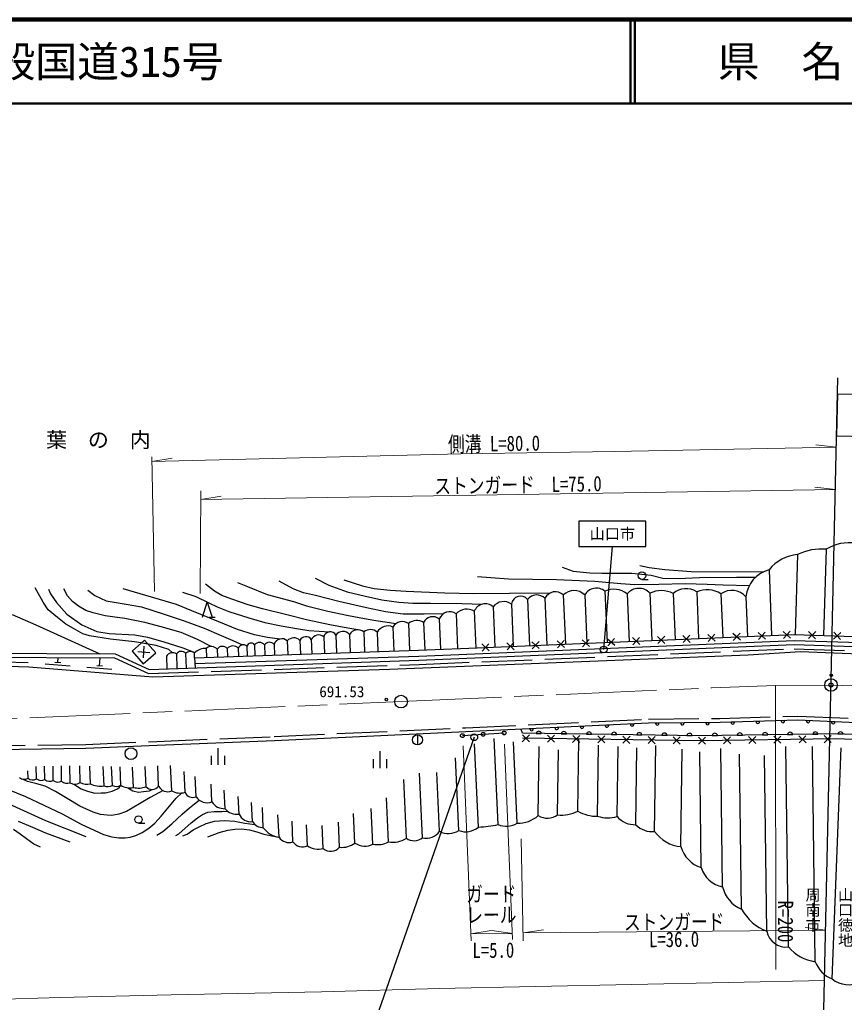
# Model space of a CAD drawing. Units: millimetres at full size, sheet at 1:1000; details may follow other scales. Extents: x 40000 to 680000, y 20000 to 380000.
# Drawn here: x 224878 to 323248, y 262861 to 380000 of the extents above; entities that cross this region are included whole.
import ezdxf
from ezdxf.enums import TextEntityAlignment as Align

# ---------------------------------------------------------------- set-up
doc = ezdxf.new("R2010")
doc.units = ezdxf.units.MM
doc.header["$LTSCALE"] = 1000
doc.header["$PDMODE"] = 32
doc.header["$PDSIZE"] = 500
doc.linetypes.add('CHAIN', pattern=[18.5, 12, -1.5, 3.5, -1.5])
doc.linetypes.add('DASHED', pattern=[7.5, 6, -1.5])
for name, color, linetype, lineweight in [('M-BGD', 7, 'Continuous', 25), ('M-BMK', 2, 'CHAIN', 13), ('M-BMK-OTRS', 5, 'Continuous', 25), ('M-BMK-SRVR', 3, 'Continuous', 25), ('M-STR-HTXT', 7, 'Continuous', 13), ('M-STR-STRC', 7, 'Continuous', 25), ('M-TTL', 2, 'Continuous', 140), ('M-TTL-LINE', 7, 'Continuous', 50)]:
    doc.layers.add(name, color=color, linetype=linetype, lineweight=lineweight)
for name, color, linetype in [('M-BMK-HTXT', 7, 'Continuous'), ('M-OTRS', 6, 'Continuous'), ('M-TTL-TXT', 7, 'Continuous')]:
    doc.layers.add(name, color=color, linetype=linetype)
doc.styles.add('@ＭＳ ゴシック', font='')
doc.styles.add('ＭＳ ゴシック', font='')
doc.styles.get('@ＭＳ ゴシック').set_extended_font_data('@MS Gothic')
doc.styles.get('ＭＳ ゴシック').set_extended_font_data('MS Gothic')

msp = doc.modelspace()

# ---------------------------------------------------------------- linework, layer by layer
at = {"layer": 'M-BGD'}
for p, q in [((321078, 316872), (320759, 306597)), ((317674, 316241), (317377, 306709)), ((314264, 314422), (314565, 306600)), ((299099, 313277), (299849, 313277)), ((294686, 311864), (294940, 305781)), ((300060, 311624), (300294, 306004)), ((302832, 311599), (303061, 306120)), ((305634, 311801), (305866, 306237)), ((285466, 310889), (285696, 305395)), ((287536, 311027), (287768, 305481)), ((289724, 311418), (289968, 305573)), ((292279, 311420), (292519, 305680)), ((297332, 311546), (297568, 305891)), ((308533, 311572), (308751, 306358)), ((311515, 311215), (311712, 306481)), ((279112, 309486), (279286, 305114)), ((281346, 310015), (281546, 305221)), ((283554, 310337), (283764, 305314)), ((247465, 308790), (248217, 308790)), ((273059, 308129), (273189, 304871)), ((274922, 308565), (275066, 304946)), ((276927, 309187), (277092, 305026)), ((265944, 307024), (266026, 304623)), ((267534, 306978), (267612, 304677)), ((269397, 307599), (269494, 304741)), ((271263, 308036), (271373, 304805)), ((313839, 306148), (312959, 306958)), ((313001, 306118), (313806, 306993)), ((316836, 306273), (315956, 307083)), ((315999, 306243), (316804, 307118)), ((318965, 306240), (319834, 307052)), ((319803, 306207), (318986, 307080)), ((321964, 306140), (322832, 306953)), ((322801, 306108), (321984, 306981)), ((256800, 305954), (256856, 304312)), ((258303, 306011), (258359, 304363)), ((259660, 306103), (259718, 304409)), ((261155, 306448), (261223, 304460)), ((262607, 306633), (262679, 304509)), ((264219, 306702), (264292, 304564)), ((283027, 304866), (283832, 305741)), ((286862, 305022), (285982, 305831)), ((286025, 304991), (286830, 305867)), ((289860, 305147), (288979, 305956)), ((289022, 305117), (289827, 305992)), ((292857, 305272), (291977, 306082)), ((292020, 305242), (292825, 306117)), ((295855, 305397), (294974, 306207)), ((295017, 305367), (295822, 306242)), ((298852, 305522), (297972, 306332)), ((298014, 305492), (298819, 306367)), ((301849, 305647), (300969, 306457)), ((301012, 305617), (301817, 306493)), ((304847, 305773), (303966, 306582)), ((304009, 305742), (304814, 306618)), ((307844, 305898), (306964, 306708)), ((307006, 305868), (307812, 306743)), ((310841, 306023), (309961, 306833)), ((310004, 305993), (310809, 306868)), ((238991, 304663), (240403, 304582)), ((239657, 303917), (239738, 305329)), ((247132, 305045), (247169, 303982)), ((248440, 304947), (248471, 304027)), ((249619, 305033), (249652, 304067)), ((250958, 305063), (250990, 304112)), ((251978, 305307), (252018, 304147)), ((252901, 305494), (252946, 304179)), ((254080, 305479), (254123, 304219)), ((255232, 305523), (255275, 304258)), ((280869, 304770), (279989, 305580)), ((280031, 304740), (280837, 305615)), ((283865, 304896), (282985, 305706)), ((222907, 303453), (225906, 303376)), ((229087, 303421), (229785, 303363)), ((229436, 303392), (229482, 303945)), ((234419, 302984), (234496, 303920)), ((242388, 304113), (242438, 302621)), ((243586, 304389), (243645, 302662)), ((244681, 304438), (244740, 302699)), ((245754, 303934), (245734, 304534)), ((245754, 303934), (245795, 302735)), ((227917, 303215), (230907, 302970)), ((232900, 302807), (235890, 302562)), ((234071, 303012), (234768, 302955)), ((316127, 296439), (315726, 296427)), ((319125, 296423), (318724, 296441)), ((284858, 294935), (284717, 295401)), ((286146, 295469), (285745, 295450)), ((289143, 295611), (288742, 295592)), ((292140, 295753), (291739, 295734)), ((295136, 295894), (294735, 295875)), ((298133, 296036), (297732, 296017)), ((301131, 296133), (300729, 296128)), ((304131, 296164), (303729, 296159)), ((307131, 296194), (306729, 296190)), ((310130, 296259), (309728, 296247)), ((313129, 296349), (312727, 296337)), ((322122, 296291), (321721, 296309)), ((272319, 294757), (272319, 293557)), ((277682, 294654), (282672, 294974)), ((281957, 284044), (281471, 294304)), ((285688, 294743), (284836, 293913)), ((284850, 294759), (285684, 293902)), ((286478, 294913), (287104, 294904)), ((288683, 294699), (287830, 293870)), ((287845, 294716), (288679, 293858)), ((289477, 294872), (290103, 294863)), ((291683, 294658), (290830, 293829)), ((290845, 294674), (291679, 293817)), ((291457, 285646), (291575, 294243)), ((292477, 294830), (293103, 294822)), ((294682, 294617), (293830, 293788)), ((293844, 294633), (294678, 293776)), ((295477, 294789), (296102, 294781)), ((297682, 294576), (296830, 293746)), ((296844, 294592), (297678, 293735)), ((298476, 294748), (299102, 294740)), ((300682, 294534), (299829, 293705)), ((299844, 294551), (300678, 293694)), ((301476, 294707), (302102, 294698)), ((303681, 294493), (302829, 293664)), ((302843, 294510), (303678, 293652)), ((304476, 294666), (305102, 294657)), ((305832, 294465), (306689, 293631)), ((306670, 294471), (305840, 293620)), ((307475, 294665), (308101, 294673)), ((308832, 294504), (309688, 293670)), ((309670, 294511), (308840, 293659)), ((310475, 294704), (311101, 294713)), ((311831, 294544), (312688, 293709)), ((312670, 294550), (311840, 293698)), ((313475, 294744), (314101, 294752)), ((314831, 294583), (315688, 293748)), ((315669, 294589), (314839, 293737)), ((316475, 294783), (317100, 294791)), ((317831, 294622), (318688, 293787)), ((318669, 294628), (317839, 293776)), ((319474, 294822), (320100, 294830)), ((320831, 294661), (321687, 293827)), ((321669, 294667), (320839, 293815)), ((322474, 294849), (323099, 294825)), ((248544, 291182), (248544, 293175)), ((279593, 283749), (279123, 293677)), ((284228, 284216), (283769, 293906)), ((286742, 285129), (286855, 293372)), ((289046, 285204), (289152, 292974)), ((293821, 285040), (293937, 293512)), ((296142, 285001), (296256, 293355)), ((298386, 284040), (298512, 293202)), ((300613, 283241), (300754, 293493)), ((303762, 281428), (303921, 293034)), ((308727, 276612), (308512, 293122)), ((316572, 269467), (316260, 293346)), ((319778, 267707), (319443, 293346)), ((321797, 265657), (322865, 293213)), ((247744, 291182), (247744, 292227)), ((249344, 291182), (249344, 292227)), ((267077, 290795), (267077, 291840)), ((267877, 290795), (267877, 292787)), ((268677, 290795), (268677, 291840)), ((277262, 283350), (276870, 291989)), ((306176, 278940), (305996, 292733)), ((310978, 273981), (310737, 292441)), ((314011, 271338), (313738, 292295)), ((226881, 289491), (226862, 290976)), ((227882, 289408), (227861, 290997)), ((228883, 289325), (228861, 291018)), ((229884, 289242), (229861, 291039)), ((230887, 289034), (230861, 291060)), ((232087, 289049), (232061, 291036)), ((233319, 288915), (233231, 291013)), ((234943, 288666), (234846, 290982)), ((235942, 288708), (235847, 290962)), ((236941, 288750), (236849, 290943)), ((238453, 288488), (238352, 290914)), ((239952, 288550), (239850, 290976)), ((241451, 288613), (241349, 291039)), ((243017, 288075), (242890, 291104)), ((225879, 289575), (225868, 290440)), ((244615, 287909), (244513, 290359)), ((245914, 287376), (245814, 289763)), ((271004, 282418), (270685, 289439)), ((272934, 282485), (272585, 290182)), ((274965, 283250), (274646, 290275)), ((247811, 286745), (247722, 288887)), ((249382, 285943), (249289, 288168)), ((251047, 285312), (250959, 287402)), ((268873, 281986), (268634, 287254)), ((252645, 284413), (252550, 286672)), ((253943, 283682), (253843, 286079)), ((267004, 281719), (266811, 285983)), ((255814, 282551), (255693, 285231)), ((264874, 281852), (264714, 285366)), ((239058, 284208), (239808, 284208)), ((257479, 281985), (257366, 284463)), ((259210, 281520), (259096, 284024)), ((261074, 281187), (260949, 283944)), ((263043, 281353), (262906, 284356))]:
    msp.add_line(p, q, dxfattribs=at)
for points in [[(289573, 314722), (290903, 314261), (292874, 314043), (294319, 314019), (297896, 314035), (300187, 313771), (301605, 313441), (303479, 313403), (305967, 313513), (310390, 313562), (312684, 313551)], [(313513, 314133), (304977, 314189), (301848, 314428), (299982, 314641), (298862, 314914)], [(250874, 312907), (252054, 312417), (254388, 311471), (257529, 310642), (259106, 310108), (261637, 309494), (264121, 308976), (266004, 308612), (267374, 308392), (269801, 308022)], [(275396, 309171), (273139, 309143), (270638, 309143), (268527, 309418), (266269, 309895), (262959, 310639), (260162, 311342), (258740, 311676), (257515, 312164), (255823, 313051)], [(260126, 313418), (261756, 312576), (263925, 311800), (266142, 311272), (268098, 310830), (270114, 310549), (271783, 310441), (273894, 310459), (277636, 310416), (280091, 310333)], [(263565, 313234), (265756, 312522), (267165, 312208), (269059, 312002), (270983, 311875), (275585, 311677), (279042, 311587), (283302, 311643), (288163, 311663)], [(279478, 313625), (283185, 313344), (288906, 313273), (293502, 313084), (296603, 312771), (298240, 312659), (301115, 312699), (304266, 312791), (306882, 312696), (308799, 312612), (311923, 312557)], [(243109, 304541), (242685, 304938), (241144, 305414), (238592, 305845), (235699, 306150), (233229, 306538), (232430, 306806), (231297, 307414), (230372, 307926), (229392, 308720), (228274, 309635), (227667, 310545), (226730, 312264)], [(228314, 312116), (228561, 311558), (229276, 310539), (230510, 309140), (232286, 307864), (234094, 307070), (235539, 306809), (238606, 306657), (240137, 306383), (241952, 305874), (244347, 305120), (245561, 304631)], [(247738, 305274), (246101, 306122), (244134, 306937), (241759, 307626), (239803, 308122), (237409, 308615), (235938, 308834), (235088, 308924), (233649, 309293), (232770, 309588), (231893, 310100), (231183, 310645), (230576, 311331), (230140, 312172)], [(233026, 311985), (233860, 311353), (235195, 310735), (237588, 310306), (239403, 309991), (242128, 309118), (244510, 308352), (246870, 307453), (248922, 306576), (250325, 305990), (251477, 305478)], [(255898, 306168), (254460, 306360), (252878, 306686), (250850, 307313), (248657, 308204), (245436, 309537), (243586, 310270), (237231, 312162)], [(244312, 311756), (245890, 311240), (247461, 310475), (248436, 309994), (249827, 309444), (252207, 308678), (254118, 308155), (256087, 307747), (258123, 307394), (259379, 307185), (261821, 307016)], [(265220, 307278), (264029, 307467), (261858, 307875), (259269, 308432), (256759, 309036), (253852, 309775), (252144, 310242), (250173, 310912), (248982, 311372), (248123, 311881), (247050, 312690)], [(246678, 308790), (247260, 310572), (247842, 308790)], [(223976, 309085), (226813, 307845), (234425, 304420)], [(245778, 303235), (272481, 304142), (317266, 306013), (331577, 305539), (350062, 303664), (367616, 301339)], [(280429, 305175), (317263, 306713), (331624, 306238), (350143, 304359), (367707, 302033)], [(178738, 300099), (190918, 301278), (200651, 301881), (212483, 302498), (221051, 303001), (225961, 302874), (240778, 301660), (268980, 302596), (311776, 304292), (318027, 304673), (329008, 304263), (341827, 303126), (367444, 300059)], [(203626, 304577), (236292, 304410), (240334, 302549)], [(240334, 302549), (272500, 303643), (317268, 305512), (331544, 305040), (350003, 303167), (367550, 300843)], [(245754, 303934), (272454, 304842), (280430, 305159)], [(203626, 304077), (236181, 303911), (240233, 302046)], [(366733, 292495), (343916, 295223), (329952, 295945), (317698, 296486), (308418, 296208), (299902, 296120), (278086, 295087), (255258, 294052), (241274, 293466), (232768, 293110), (219544, 292941), (212978, 292608), (192238, 291763), (172121, 290852), (153699, 289874), (140466, 289090), (129480, 288635), (120010, 288407), (114127, 288595), (105496, 288848), (99483, 289230), (70996, 291637)], [(366190, 290490), (364099, 290649), (361610, 291783), (342876, 293458), (322228, 294258), (305957, 294045), (284849, 294335)], [(366235, 291088), (364251, 291239), (361765, 292371), (342915, 294056), (322236, 294858), (305958, 294645), (284858, 294935)], [(241996, 288094), (240457, 287278), (238304, 285991), (237637, 285610), (236705, 285285), (235873, 285130), (235299, 285158), (234515, 285244), (233662, 285516), (232045, 286257), (230549, 287157), (229140, 288007), (227939, 288624), (226939, 288925), (225834, 289196), (225208, 289481)], [(223423, 288254), (225566, 287402), (229967, 285339), (232234, 284115), (234883, 282878), (235883, 282601), (236726, 282480), (237449, 282481), (238060, 282543), (238741, 282750), (239488, 283113), (240296, 283622), (240992, 284211), (241766, 285046), (242541, 286025), (243558, 287201), (244217, 287821)], [(231360, 288883), (232204, 288305), (232978, 288034), (233834, 287798), (234620, 287819), (235129, 287819), (235926, 288036), (236545, 288308), (236786, 288510), (236946, 288747)], [(237802, 288438), (238369, 288068), (239072, 287928), (239663, 287976), (240384, 288080), (240673, 288247)], [(221945, 287257), (224914, 285928), (227955, 284554), (232760, 282620)], [(241237, 282792), (241950, 283215), (243026, 284148), (244271, 285295), (245121, 286035), (245749, 286542), (246304, 286968)], [(243528, 282743), (243881, 282939), (245327, 284252), (246089, 284859), (246678, 285246), (247336, 285511), (248095, 285603), (249051, 285625), (249699, 285633)], [(224720, 284475), (226418, 283730), (227950, 283065), (230865, 282011)], [(244349, 282729), (244841, 282913), (245594, 283412), (246305, 283780), (247114, 284164), (248127, 284471), (249313, 284540), (250561, 284448), (251750, 284235), (252941, 284066)], [(247329, 282602), (248672, 283125), (249709, 283381), (250543, 283510), (251352, 283539), (252282, 283407), (253176, 283186), (254024, 282927), (254743, 282733), (255814, 282551)], [(227353, 281358), (226575, 281734), (225682, 282367), (224923, 282912), (224152, 283451)]]:
    msp.add_lwpolyline(points, dxfattribs=at)
msp.add_lwpolyline([(238285, 304704), (239616, 303211), (241109, 304542), (239778, 306035)], close=True, dxfattribs=at)
at = {"layer": 'M-BGD', "linetype": 'DASHED'}
for points in [[(240233, 302046), (272519, 303143), (317270, 305012), (331510, 304540), (349945, 302671), (367484, 300348)], [(71034, 292135), (99520, 289729), (105519, 289347), (114142, 289095), (120012, 288907), (129464, 289135), (140441, 289589), (153671, 290374), (172097, 291351), (192217, 292262), (212955, 293108), (219529, 293441), (232754, 293610), (241253, 293966), (255236, 294551), (278062, 295587), (299887, 296620), (308408, 296708), (317701, 296987), (328920, 296491)]]:
    msp.add_lwpolyline(points, dxfattribs=at)
at = {"layer": 'M-BGD'}
for centre, radius in [((299099, 313727), 450), ((321682, 301832), 150), ((268609, 298967), 150), ((282672, 294974), 225), ((272319, 294157), 600), ((277682, 294654), 225), ((280177, 294814), 225), ((238154, 292513), 700), ((239058, 284658), 450)]:
    msp.add_circle(centre, radius, dxfattribs=at)
for centre, radius, start, end in [((323800, 312439), 5202, 81.15275, 121.54733), ((320527, 310351), 6544, 85.16266, 115.83969), ((318103, 311329), 4930, 94.99227, 141.14769), ((315219, 310821), 3726, 104.8613, 173.93944), ((288771, 310437), 1368, 45.80956, 154.47543), ((291002, 310139), 1808, 45.1088, 134.97661), ((293669, 310629), 1600, 50.54169, 150.37343), ((295760, 309632), 2477, 50.59453, 115.68654), ((298730, 310409), 1802, 42.42769, 140.85208), ((301420, 308849), 3091, 62.82753, 116.12218), ((304369, 309814), 2356, 57.52578, 130.72658), ((306863, 308893), 3157, 58.05954, 112.92079), ((309815, 309655), 2306, 42.54122, 123.77591), ((282619, 309013), 1620, 54.76944, 141.80968), ((284628, 310203), 1083, 39.31062, 172.89456), ((286563, 310028), 1394, 45.74869, 141.87246), ((276173, 308074), 1344, 55.90823, 158.56856), ((278212, 307924), 1803, 60.06937, 135.50055), ((280414, 308970), 1400, 48.26243, 158.38313), ((270543, 306909), 1338, 57.39545, 148.96975), ((272225, 306852), 1525, 56.83095, 129.07159), ((274161, 307619), 1214, 51.18528, 155.19339), ((261921, 306225), 798, 30.72654, 163.75363), ((263439, 306059), 1011, 39.51027, 145.41653), ((265220, 306120), 1158, 51.29124, 149.83668), ((266712, 306073), 1222, 47.80693, 128.93859), ((268800, 306284), 1444, 65.57396, 151.26415), ((253485, 304999), 765, 38.88592, 139.71796), ((254673, 305048), 733, 40.29855, 144.01), ((256153, 305240), 963, 47.82348, 162.92627), ((257579, 305271), 1036, 45.63238, 138.78334), ((259008, 305668), 784, 33.72508, 154.02478), ((260551, 305653), 998, 52.76589, 153.20002), ((244151, 304032), 668, 37.44729, 147.67561), ((245262, 303891), 798, 53.76862, 136.73839), ((247063, 303063), 1983, 87.99243, 132.0906), ((247738, 304357), 916, 40.05332, 131.40543), ((249059, 304577), 722, 39.19227, 149.16977), ((250302, 304426), 914, 44.16421, 138.3616), ((251546, 304858), 623, 46.04729, 160.85911), ((252489, 305159), 531, 39.06032, 163.81683), ((243109, 303718), 823, 54.57463, 151.28694), ((315927, 296401), 203, 172.75827, 10.68165), ((318923, 296400), 203, 168.50943, 6.43282), ((285947, 295428), 203, 173.74838, 11.67177), ((288944, 295570), 203, 173.74838, 11.67177), ((291941, 295711), 203, 173.74838, 11.67177), ((294937, 295853), 203, 173.74838, 11.67177), ((297934, 295995), 203, 173.74838, 11.67177), ((300930, 296099), 203, 171.62828, 9.55167), ((303930, 296130), 203, 171.62828, 9.55167), ((306930, 296161), 203, 171.62828, 9.55167), ((309930, 296221), 203, 172.75827, 10.68165), ((312929, 296311), 203, 172.75827, 10.68165), ((321920, 296268), 203, 168.50943, 6.43282), ((286790, 294854), 318, 9.10456, 169.32229), ((289789, 294813), 318, 9.10456, 169.32229), ((292789, 294772), 318, 9.10456, 169.32229), ((295789, 294730), 318, 9.10456, 169.32229), ((298788, 294689), 318, 9.10456, 169.32229), ((301788, 294648), 318, 9.10456, 169.32229), ((304788, 294607), 318, 9.10456, 169.32229), ((307789, 294615), 318, 10.63953, 170.85726), ((310789, 294654), 318, 10.63953, 170.85726), ((313789, 294693), 318, 10.63953, 170.85726), ((316788, 294732), 318, 10.63953, 170.85726), ((319788, 294771), 318, 10.63953, 170.85726), ((322785, 294782), 318, 7.67126, 167.88899), ((225436, 290302), 852, 229.12543, 301.36905), ((226442, 290275), 898, 231.24658, 299.2479), ((227455, 290334), 1020, 235.7406, 294.75388), ((228450, 290177), 956, 233.53475, 296.95973), ((229441, 289971), 854, 229.21445, 301.28002), ((230539, 289880), 914, 224.24443, 292.33903), ((231474, 290057), 1180, 240.15583, 301.30861), ((232880, 290610), 1751, 243.05819, 284.50139), ((234489, 291136), 2511, 242.20412, 280.40008), ((235396, 289800), 1221, 248.22436, 296.5724), ((236405, 289591), 997, 242.28499, 302.51177), ((237988, 290297), 1868, 235.90102, 284.40636), ((239099, 291000), 2594, 255.59466, 289.20209), ((240673, 289255), 1008, 224.31521, 320.48154), ((242527, 289197), 1224, 208.46998, 293.60523), ((244000, 289762), 1952, 239.76282, 288.35444), ((245507, 288234), 949, 200.02652, 295.39838), ((247269, 288280), 1629, 213.70751, 289.45447), ((249328, 287779), 1836, 214.28285, 271.68755), ((250739, 287009), 1726, 218.15012, 280.27149), ((252413, 285872), 1477, 202.31654, 279.01325), ((284320, 287883), 3668, 268.56299, 311.33448), ((287836, 286926), 2104, 238.66766, 305.07968), ((289498, 289535), 4354, 264.04183, 296.73669), ((293764, 289730), 4690, 240.52982, 270.69169), ((295043, 288697), 3856, 251.52284, 286.55601), ((298252, 286829), 2792, 220.89911, 272.74218), ((253964, 285236), 1555, 211.95521, 269.23554), ((256084, 285111), 2574, 213.72151, 263.97483), ((278097, 285481), 2288, 248.61427, 310.82325), ((278846, 299346), 15615, 272.74188, 281.49118), ((282919, 286412), 2557, 247.88111, 300.78656), ((300266, 285777), 2559, 222.74384, 277.81285), ((257013, 283347), 1439, 213.59127, 288.88489), ((269371, 284997), 3052, 260.60615, 302.33718), ((271926, 283702), 1581, 234.30396, 309.6422), ((273432, 284241), 1825, 254.16935, 327.11346), ((276028, 285286), 2297, 242.44808, 302.52641), ((304130, 285707), 4295, 215.04151, 265.08279), ((258639, 282849), 1446, 216.65256, 293.23718), ((260520, 283469), 2348, 236.10204, 283.66692), ((261975, 282259), 1400, 229.95974, 319.6547), ((263327, 283920), 2583, 263.68541, 306.79795), ((266052, 283598), 2106, 235.98108, 296.87294), ((267584, 284332), 2677, 257.50531, 298.79026), ((307186, 282336), 3542, 194.84668, 253.44275), ((309386, 279895), 3349, 196.56362, 258.65422), ((312402, 277477), 3775, 193.24404, 247.8391), ((316219, 276934), 6016, 209.39838, 248.47334), ((316295, 271775), 2325, 190.84053, 276.85943), ((320546, 272907), 5256, 220.88256, 261.59007), ((323012, 268873), 3438, 199.81651, 249.29677), ((323722, 267974), 3013, 230.27709, 298.80228)]:
    msp.add_arc(centre, radius, start, end, dxfattribs=at)
at = {"layer": 'M-BMK'}
msp.add_lwpolyline([(71350, 296218), (83246, 294833), (94518, 293592), (107228, 292823), (119266, 292483), (134607, 292853), (152961, 293799), (170633, 294368), (270378, 298710), (307442, 300354), (315047, 300618), (321656, 300686), (330214, 300386), (340581, 299594), (344016, 299222), (368192, 296495)], dxfattribs=at)
at = {"layer": 'M-BMK-OTRS'}
msp.add_line((320097, 231027), (322475, 337288), dxfattribs=at)
at = {"layer": 'M-BMK-SRVR'}
for centre in [(321656, 300686), (270378, 298710)]:
    msp.add_circle(centre, 750, dxfattribs=at)
at = {"layer": 'M-OTRS'}
msp.add_point((321656, 300686), dxfattribs=at)
at = {"layer": 'M-STR-HTXT'}
for p, q in [((322291, 329041), (319853, 329334)), ((240959, 311828), (240629, 327872)), ((240640, 327342), (243062, 327744)), ((246408, 311590), (246500, 323837)), ((246492, 322816), (322177, 323975)), ((322177, 323975), (319741, 324280)), ((246492, 322816), (248918, 323194)), ((315090, 266777), (315047, 300618)), ((278736, 270190), (277771, 293449)), ((283677, 270363), (282712, 293622)), ((284943, 270185), (284686, 282362)), ((321002, 271445), (318568, 271766)), ((278700, 271047), (281129, 271406)), ((278700, 271047), (283647, 271083)), ((283647, 271083), (281213, 271407)), ((284923, 271137), (287351, 271500)), ((284923, 271137), (321002, 271445))]:
    msp.add_line(p, q, dxfattribs=at)
for points in [[(240640, 327342), (277504, 328257), (295817, 328510), (322291, 329041)], [(216357, 263055), (229712, 263421), (242967, 263765), (260901, 264121), (274921, 264528), (320868, 265462)]]:
    msp.add_lwpolyline(points, dxfattribs=at)
at = {"layer": 'M-STR-STRC'}
for p, q in [((322433, 335407), (322321, 330409)), ((322433, 335407), (341429, 334982)), ((322321, 330409), (341317, 329984)), ((294540, 304921), (295581, 317206)), ((279102, 294459), (265810, 256493))]:
    msp.add_line(p, q, dxfattribs=at)
msp.add_lwpolyline([(291581, 317206), (299581, 317206), (299581, 320206), (291581, 320206)], close=True, dxfattribs=at)
for centre in [(294540, 304921), (279102, 294459)]:
    msp.add_circle(centre, 400, dxfattribs=at)
at = {"layer": 'M-TTL'}
msp.add_line((680000, 380000), (40000, 380000), dxfattribs=at)
at = {"layer": 'M-TTL-LINE'}
for p, q in [((297750, 380000), (297750, 370000)), ((298250, 380000), (298250, 370000)), ((40000, 370000), (680000, 370000))]:
    msp.add_line(p, q, dxfattribs=at)

# ---------------------------------------------------------------- texts
at = {"layer": 'M-BGD', "style": 'ＭＳ ゴシック'}
msp.add_text('691.53', height=1320, dxfattribs=at).set_placement((263311, 298841), align=Align.BOTTOM_CENTER)
at = {"layer": 'M-BMK-HTXT', "style": 'ＭＳ ゴシック'}
msp.add_text('葉  の  内', height=1833, dxfattribs=at).set_placement((234269, 329920), align=Align.MIDDLE_CENTER)
at = {"layer": 'M-BMK-HTXT', "style": '@ＭＳ ゴシック'}
for s, p in [('山口徳地', (323366, 276587)), ('周南市', (319494, 276587))]:
    msp.add_text(s, height=1320, rotation=270, dxfattribs=at).set_placement(p, align=Align.MIDDLE_LEFT)
at = {"layer": 'M-STR-HTXT', "style": 'ＭＳ ゴシック', "width": 0.8}
for s, rotation, p in [('側溝 L=80.0', 0.792, (281478, 327999)), ('ストンガード  L=75.0', 0.878, (284340, 323083)), ('ガード', 0.41, (281150, 274311)), ('レール', 0.41, (281150, 271811)), ('R=200', 270.074, (314771, 272504)), ('ストンガード', 0.488, (302965, 270979)), ('L=5.0', 0.41, (281390, 267618))]:
    msp.add_text(s, height=1833, rotation=rotation, dxfattribs=at).set_placement(p, align=Align.BOTTOM_CENTER)
msp.add_text('L=36.0', height=1833, rotation=0.488, dxfattribs=at).set_placement((302924, 271291), align=Align.TOP_CENTER)
at = {"layer": 'M-STR-STRC', "style": 'ＭＳ ゴシック'}
msp.add_text('山口市', height=1320, dxfattribs=at).set_placement((295581, 318706), align=Align.MIDDLE_CENTER)
at = {"layer": 'M-TTL-TXT', "style": 'ＭＳ ゴシック'}
msp.add_text('一般国道315号', height=3666, dxfattribs=at).set_placement((216734, 375000), align=Align.MIDDLE_LEFT)
msp.add_text('県\u3000名', height=3666, dxfattribs=at).set_placement((315625, 375000), align=Align.MIDDLE_CENTER)

doc.saveas('drawing.dxf')
